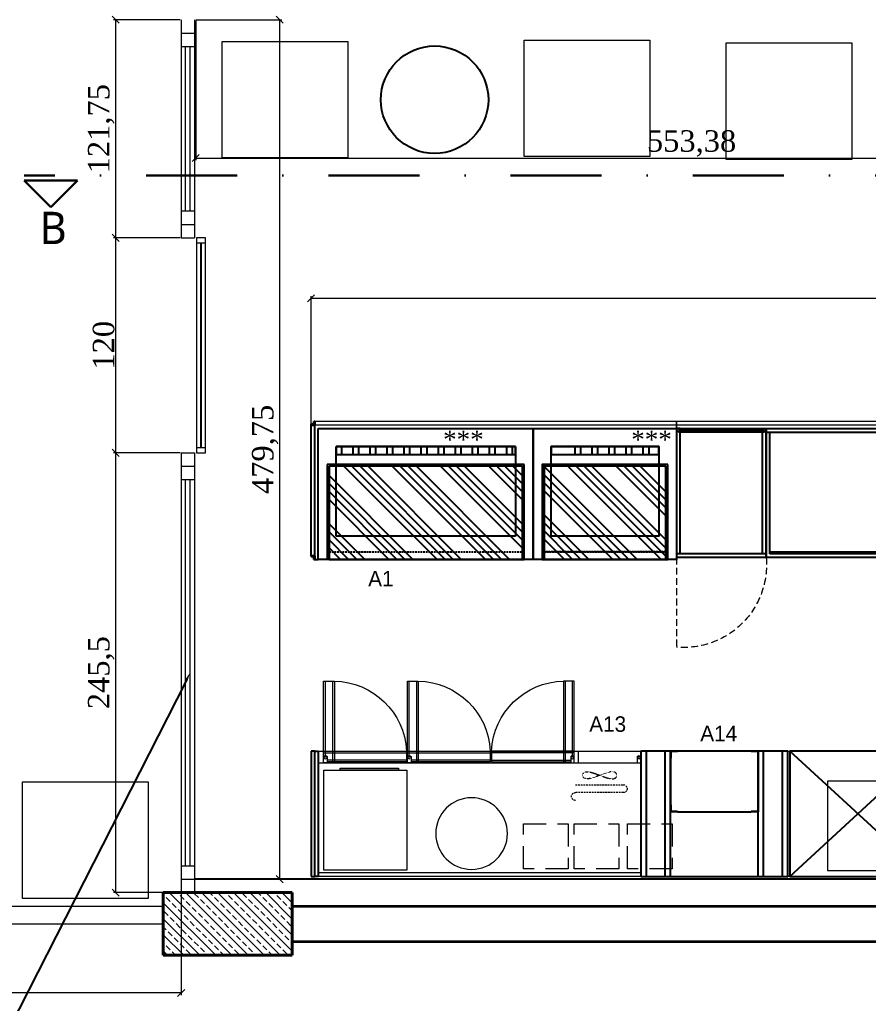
# Model space of a CAD drawing. Header units: millimetres. Extents: x 61675 to 66977, y 9453 to 12371.
# Drawn here: x 62394 to 62867, y 10105 to 10654 of the extents above; entities that cross this region are included whole.
import ezdxf
from ezdxf import colors
from ezdxf.entities.mleader import LeaderData, LeaderLine
from ezdxf.enums import TextEntityAlignment as Align
from ezdxf.math import Vec2, Vec3

# ---------------------------------------------------------------- set-up
doc = ezdxf.new("R2010")
doc.units = ezdxf.units.MM
doc.header["$LTSCALE"] = 2
doc.header["$PDMODE"] = 2
for name, pattern in [('DASHDOTX2', [50.8, 25.4, -12.7, 0, -12.7]), ('DASHED', [0.75, 0.5, -0.25]), ('DASHED2', [9.525, 6.35, -3.175])]:
    doc.linetypes.add(name, pattern=pattern)
doc.layers.get('0').update_dxf_attribs({"lineweight": 20})
for name, color, linetype, lineweight in [('DUVAR', 12, 'Continuous', 35), ('KOLON', 150, 'Continuous', 40), ('mutfak ekipman', 156, 'Continuous', 25), ('mutfak ekipmanları', 167, 'Continuous', 25), ('SIVA', 4, 'Continuous', 15), ('t_ahsap', 34, 'Continuous', 25), ('t_ahsapkesit', 42, 'Continuous', 20), ('t_alçıpan', 219, 'Continuous', 25), ('t_cam', 140, 'Continuous', 20), ('t_kesitçizgisi', 7, 'DASHDOTX2', 30), ('t_kutu p', 50, 'Continuous', 30), ('t_makine', 177, 'Continuous', 18), ('t_mutfak ekipman', 163, 'Continuous', 18), ('t_olcu', 252, 'Continuous', 20), ('t_tarama', 253, 'Continuous', 5), ('t_tefris', 44, 'Continuous', 25), ('t_tefrişoturum', 25, 'Continuous', 15), ('t_yazı', 7, 'Continuous', 25), ('TEFRİŞ', 6, 'Continuous', 20)]:
    doc.layers.add(name, color=color, linetype=linetype, lineweight=lineweight)
doc.layers.add('Kıtc-002 Çizgi', color=7, linetype='Continuous')
doc.layers.add('t_fayans', color=7, linetype='Continuous', lineweight=18, true_color=0xffff75)
doc.styles.add('A Tasarım_genel', font='GOTHIC.TTF', dxfattribs={"width": 0.7, "height": 70})
doc.styles.get("Standard").update_dxf_attribs({"font": 'times.ttf', "height": 12})
doc.styles.add('TAKSİM', font='GOTHIC.TTF', dxfattribs={"height": 20})
doc.styles.add('Ölçü50', font='calibri.ttf', dxfattribs={"width": 0.7})
doc.dimstyles.new('olcu50', dxfattribs={"dimtxt": 13, "dimasz": 4, "dimexe": 1.25, "dimexo": 0.625, "dimtad": 1, "dimtxsty": 'Standard', "dimblk": 'OBLIQUE', "dimcen": 2.5, "dimclrd": 256, "dimclre": 256, "dimclrt": 7, "dimadec": 0, "dimazin": 0, "dimtfac": 1, "dimtmove": 0, "dimatfit": 3, "dimldrblk": 'OBLIQUE', "dimfxl": 1, "dimlwd": -1, "dimlwe": -1, "dimarcsym": 0})

# ---------------------------------------------------------------- blocks, each defined once
blk = doc.blocks.new('TYUL')
at = {"layer": 'Kıtc-002 Çizgi', "extrusion": (2.24675e-08, 2.24675e-08, 1)}
h = blk.add_hatch(dxfattribs=at)
h.set_pattern_fill('ANSI34', color=254, style=0)
h.set_pattern_definition([(45, (-21985.948, -3168.047), (-13.47038, 13.47038), []), (45, (-21981.458, -3168.047), (-13.47038, 13.47038), []), (45, (-21976.968, -3168.047), (-13.47038, 13.47038), []), (45, (-21972.478, -3168.047), (-13.47038, 13.47038), [])])
h.paths.add_polyline_path([(-18604.52, -3535.8), (-18673.52, -3536.3), (-18673.52, -3483.8), (-18604.52, -3483.8)])
h = blk.add_hatch(dxfattribs=at)
h.set_pattern_fill('ANSI32', color=254, angle=45, style=0)
h.set_pattern_definition([(90, (-29327.043, -841.621), (-9.525, 2e-15), []), (90, (-29323.868, -838.446), (-9.525, 2e-15), [])])
h.paths.add_polyline_path([(-18608.52, -3542.36), (-18658.52, -3542.36), (-18658.52, -3546.8), (-18608.52, -3546.8)])
at = {"layer": 'Kıtc-002 Çizgi', "extrusion": (2.24675e-08, 2.24675e-08, 1), "elevation": 0}
for points in [[(-18678.52, -3556.8), (-18598.52, -3556.8), (-18598.52, -3483.8), (-18678.52, -3483.8)], [(-18603.52, -3536.8), (-18673.52, -3536.8), (-18673.52, -3483.8), (-18603.52, -3483.8)], [(-18604.52, -3535.8), (-18672.52, -3535.8), (-18672.52, -3483.8), (-18604.52, -3483.8)], [(-18608.52, -3546.8), (-18668.52, -3546.8), (-18668.52, -3542.36), (-18608.52, -3542.36)]]:
    blk.add_lwpolyline(points, close=True, dxfattribs=at)
at = {"layer": 'Kıtc-002 Çizgi', "linetype": 'DASHED', "extrusion": (2.24675e-08, 2.24675e-08, 1), "elevation": 0}
for points in [[(-18604.52, -3483.8), (-18672.52, -3483.8), (-18672.52, -3487.97), (-18604.52, -3487.97)], [(-18672.52, -3483.8), (-18604.52, -3483.8), (-18604.52, -3487.97), (-18672.52, -3487.97)]]:
    blk.add_lwpolyline(points, close=True, dxfattribs=at)
at = {"layer": 'Kıtc-002 Çizgi', "color": 3, "extrusion": (2.24675e-08, 2.24675e-08, 1), "elevation": 0}
blk.add_lwpolyline([(-18668.52, -3546.8), (-18608.52, -3546.8), (-18608.52, -3496.8), (-18668.52, -3496.8)], close=True, dxfattribs=at)
at = {"layer": 'Kıtc-002 Çizgi', "extrusion": (2.24675e-08, 2.24675e-08, 1)}
blk.add_text('***', height=10, dxfattribs=at).set_placement((-18623.86, -3560.09, 0))
blk = doc.blocks.new('XCVB')
at = {"layer": 'Kıtc-002 Çizgi', "extrusion": (2.24675e-08, 2.24675e-08, 1)}
h = blk.add_hatch(dxfattribs=at)
h.set_pattern_fill('ANSI34', color=254, style=0)
h.set_pattern_definition([(45, (-22136.88, -3167.021), (-13.47038, 13.47038), []), (45, (-22132.39, -3167.021), (-13.47038, 13.47038), []), (45, (-22127.9, -3167.021), (-13.47038, 13.47038), []), (45, (-22123.41, -3167.021), (-13.47038, 13.47038), [])])
h.paths.add_polyline_path([(-18732.45, -3535.8), (-18840.45, -3535.8), (-18840.45, -3483.8), (-18732.45, -3483.8)])
h = blk.add_hatch(dxfattribs=at)
h.set_pattern_fill('ANSI32', color=254, angle=45, style=0)
h.set_pattern_definition([(90, (-29469.971, -841.621), (-9.525, 2e-15), []), (90, (-29466.796, -838.446), (-9.525, 2e-15), [])])
h.paths.add_polyline_path([(-18736.45, -3542.36), (-18836.45, -3542.36), (-18836.45, -3546.8), (-18736.45, -3546.8)])
for p, q in [((-18726.45, -3483.8, 0), (-18846.45, -3483.8, 0)), ((-18846.45, -3483.8, 0), (-18846.45, -3556.8, 0)), ((-18841.45, -3536.8, 0), (-18841.45, -3483.8, 0)), ((-18840.45, -3483.8, 0), (-18731.45, -3483.8, 0)), ((-18840.45, -3535.8, 0), (-18840.45, -3483.8, 0)), ((-18840.45, -3483.8, 0), (-18732.45, -3483.8, 0)), ((-18732.45, -3483.8, 0), (-18732.45, -3535.8, 0)), ((-18731.45, -3483.8, 0), (-18731.45, -3536.8, 0)), ((-18726.45, -3556.8, 0), (-18726.45, -3483.8, 0)), ((-18732.45, -3535.8, 0), (-18840.45, -3535.8, 0)), ((-18731.45, -3536.8, 0), (-18841.45, -3536.8, 0)), ((-18836.45, -3546.8, 0), (-18836.45, -3542.36, 0)), ((-18836.45, -3542.36, 0), (-18736.45, -3542.36, 0)), ((-18736.45, -3546.8, 0), (-18836.45, -3546.8, 0)), ((-18736.45, -3542.36, 0), (-18736.45, -3546.8, 0)), ((-18846.45, -3556.8, 0), (-18726.45, -3556.8, 0))]:
    blk.add_line(p, q, dxfattribs=at)
at = {"layer": 'Kıtc-002 Çizgi', "linetype": 'DASHED', "extrusion": (2.24675e-08, 2.24675e-08, 1)}
for p, q in [((-18732.45, -3483.8, 0), (-18840.45, -3483.8, 0)), ((-18840.45, -3483.8, 0), (-18840.45, -3487.97, 0)), ((-18732.45, -3487.97, 0), (-18732.45, -3483.8, 0)), ((-18840.45, -3487.97, 0), (-18732.45, -3487.97, 0))]:
    blk.add_line(p, q, dxfattribs=at)
at = {"layer": 'Kıtc-002 Çizgi', "color": 3, "extrusion": (2.24675e-08, 2.24675e-08, 1)}
for p, q in [((-18736.45, -3496.8, 0), (-18836.45, -3496.8, 0)), ((-18836.45, -3496.8, 0), (-18836.45, -3546.8, 0)), ((-18736.45, -3546.8, 0), (-18736.45, -3496.8, 0)), ((-18836.45, -3546.8, 0), (-18736.45, -3546.8, 0))]:
    blk.add_line(p, q, dxfattribs=at)
at = {"layer": 'Kıtc-002 Çizgi', "extrusion": (2.24675e-08, 2.24675e-08, 1)}
blk.add_text('***', height=10, dxfattribs=at).set_placement((-18776.79, -3560.09, 0))
blk = doc.blocks.new('A$C1415034B')
at = {"layer": 'Kıtc-002 Çizgi', "color": 30}
for p, q in [((0, 0), (70, 76)), ((0, 76), (70, 0))]:
    blk.add_line(p, q, dxfattribs=at)
blk.add_lwpolyline([(0, 0), (0, 76), (70, 76), (70, 0)], close=True, dxfattribs=at)
blk = doc.blocks.new('A$C7AF1604D')
at = {"layer": 't_makine'}
for p, q in [((180, 109), (0, 109)), ((0, 109), (0, 39)), ((180, 107), (0, 107)), ((180, 39), (180, 109)), ((0, 45.5), (180, 45.5)), ((9, 45.5), (3, 45.5)), ((3, 45.5), (3, 0)), ((8, 0), (8, 45.5)), ((9, 0), (9, 45.5)), ((55.8, 45.5), (49.8, 45.5)), ((49.8, 45.5), (49.8, 0)), ((54.8, 0), (54.8, 45.5)), ((55.8, 0), (55.8, 45.5)), ((136.87, 45.5), (142.87, 45.5)), ((136.87, 0), (136.87, 45.5)), ((137.87, 0), (137.87, 45.5)), ((142.87, 45.5), (142.87, 0)), ((145.07, 39), (145.07, 45.5)), ((178, 42), (178, 45.5)), ((178, 45.5), (180, 45.5)), ((180, 45.5), (180, 42)), ((0, 39), (180, 39)), ((4, 41.5), (4, 0)), ((50.8, 41.5), (50.8, 0)), ((141.87, 41.5), (141.87, 0)), ((3, 0), (9, 0)), ((4, 0), (8, 0)), ((49.8, 0), (55.8, 0)), ((50.8, 0), (54.8, 0)), ((142.87, 0), (136.87, 0)), ((141.87, 0), (137.87, 0))]:
    blk.add_line(p, q, dxfattribs=at)
at = {"layer": 't_makine', "linetype": 'DASHED'}
for p, q in [((170.17, 62.18), (143.5, 62.18)), ((143.5, 57.84), (170.17, 57.84))]:
    blk.add_line(p, q, dxfattribs=at)
at = {"layer": 't_makine', "linetype": 'DASHED', "ltscale": 0.1}
for p, q in [((147.67, 53.26), (147.5, 52.53)), ((147.5, 52.53), (147.67, 51.79)), ((148.16, 53.9), (147.67, 53.26)), ((147.67, 51.79), (148.16, 51.15)), ((148.97, 54.36), (148.16, 53.9)), ((148.16, 51.15), (148.97, 50.7)), ((150.12, 54.53), (148.97, 54.36)), ((148.97, 50.7), (150.12, 50.53)), ((151.57, 54.36), (150.12, 54.53)), ((150.12, 50.53), (151.57, 50.7)), ((153.28, 53.9), (151.57, 54.36)), ((151.57, 50.7), (153.28, 51.15)), ((155.14, 53.26), (153.28, 53.9)), ((153.28, 51.15), (155.14, 51.79)), ((157.09, 52.53), (155.14, 53.26)), ((155.14, 51.79), (157.09, 52.53)), ((157.09, 52.53), (159.04, 53.26)), ((159.04, 51.79), (157.09, 52.53)), ((159.04, 53.26), (160.9, 53.9)), ((160.9, 51.15), (159.04, 51.79)), ((160.9, 53.9), (162.6, 54.36)), ((162.6, 50.7), (160.9, 51.15)), ((162.6, 54.36), (164.06, 54.53)), ((164.06, 50.53), (162.6, 50.7)), ((164.06, 54.53), (165.2, 54.36)), ((165.2, 50.7), (164.06, 50.53)), ((165.2, 54.36), (166.02, 53.9)), ((166.02, 51.15), (165.2, 50.7)), ((166.02, 53.9), (166.51, 53.26)), ((166.51, 51.79), (166.02, 51.15)), ((166.51, 53.26), (166.67, 52.53)), ((166.67, 52.53), (166.51, 51.79))]:
    blk.add_line(p, q, dxfattribs=at)
at = {"layer": 't_makine'}
for points in [[(5, 42), (5, 45.5), (3, 45.5), (3, 42)], [(3, 45), (3, 39), (49.2, 39), (49.2, 45), (5, 45)], [(3, 44), (3, 40), (49.2, 40), (49.2, 44), (5, 44)], [(51.8, 42), (51.8, 45.5), (49.8, 45.5), (49.8, 42)], [(49.8, 45), (49.8, 39), (96, 39), (96, 45), (51.8, 45)], [(49.8, 44), (49.8, 40), (96, 40), (96, 44), (51.8, 44)], [(142.87, 45), (142.87, 39), (96.67, 39), (96.67, 45), (140.87, 45)], [(142.87, 44), (142.87, 40), (96.67, 40), (96.67, 44), (140.87, 44)], [(140.87, 42), (140.87, 45.5), (142.87, 45.5), (142.87, 42)]]:
    blk.add_lwpolyline(points, dxfattribs=at)
for centre in [(3.93, 42.71), (50.73, 42.71), (141.94, 42.71), (179.07, 42.71)]:
    blk.add_circle(centre, 0.596, dxfattribs=at)
at = {"layer": 't_makine', "linetype": 'DASHED'}
for centre, start, end in [((143.5, 64.35), 90, 270), ((170.17, 60.01), 270, 90)]:
    blk.add_arc(centre, 2.17, start, end, dxfattribs=at)
at = {"layer": 't_makine'}
for centre, radius, start, end in [((4, 42.75), 1.25, 216.8699, 323.1301), ((8.38, 40.86), 40.86, 270.8691, 357.3948), ((50.8, 42.75), 1.25, 216.8699, 323.1301), ((55.18, 40.86), 40.86, 270.8691, 357.3948), ((137.49, 40.86), 40.86, 182.6052, 269.1309), ((141.87, 42.75), 1.25, 216.8699, 323.1301), ((179, 42.75), 1.25, 216.8699, 323.1301)]:
    blk.add_arc(centre, radius, start, end, dxfattribs=at)
blk = doc.blocks.new('tepsilik')
at = {"layer": 'mutfak ekipman'}
for p, q in [((28, 70), (69, 70)), ((73, 66), (73, 40))]:
    blk.add_line(p, q, dxfattribs=at)
at = {"layer": 'mutfak ekipmanları'}
for p, q in [((7.5, 0), (7.5, 70)), ((7.5, 70), (89.5, 70)), ((10.5, 0), (10.5, 70)), ((21, 0), (21, 70)), ((24, 70), (24, 66)), ((24, 70), (28, 70)), ((24, 0), (24, 70)), ((24.2, 66), (24, 66)), ((24, 66), (24, 40)), ((24.2, 69.8), (24.2, 66)), ((24.2, 69.8), (28, 69.8)), ((28, 69.8), (28, 70)), ((69, 70), (73, 70)), ((69, 70), (69, 69.8)), ((69, 69.8), (72.8, 69.8)), ((72.8, 69.8), (72.8, 66)), ((72.8, 66), (73, 66)), ((73, 70), (73, 66)), ((73, 0), (73, 70)), ((76, 0), (76, 70)), ((86.5, 70), (86.5, 0)), ((89.5, 70), (89.5, 0)), ((24, 40), (24, 36)), ((24, 40), (24.2, 40)), ((24.2, 40), (24.2, 36.2)), ((72.8, 40), (72.8, 36.2)), ((72.8, 40), (73, 40)), ((73, 40), (73, 36)), ((24, 36), (28, 36)), ((24.2, 36.2), (28, 36.2)), ((28, 36.2), (28, 36)), ((69, 36), (28, 36)), ((69, 36.2), (72.8, 36.2)), ((69, 36.2), (69, 36)), ((69, 36), (73, 36)), ((89.5, 0), (7.5, 0))]:
    blk.add_line(p, q, dxfattribs=at)
blk = doc.blocks.new('barista')
at = {"layer": 't_ahsap'}
for p, q in [((19, -70, 0), (19, 0, 0)), ((19, 0, 0), (21, 0, 0)), ((23, 0, 0), (21, 0, 0)), ((21, 0, 0), (21, -70, 0)), ((23, -70, 0), (23, 0, 0)), ((21, -70, 0), (19, -70, 0)), ((21, -70, 0), (23, -70, 0)), ((19, -179, 0), (19, -252, 0)), ((21, -177, 0), (21, -252, 0)), ((21, -177, 0), (23, -177, 0))]:
    blk.add_line(p, q, dxfattribs=at)
at = {"layer": 't_ahsap', "ltscale": 50, "extrusion": (3.6507e-08, -1.05823e-09, 1)}
for p, q in [((273, -178, 0), (223, -178, 0)), ((225, -180, 0), (225, -248, 0)), ((273, -250, 0), (273, -178, 0)), ((223, -250, 0), (271, -250, 0)), ((225, -249, 0), (225, -250, 0))]:
    blk.add_line(p, q, dxfattribs=at)
at = {"layer": 't_ahsap', "ltscale": 50, "extrusion": (3.10673e-08, 3.00028e-10, 1)}
for p, q in [((273, -180, 0), (223, -180, 0)), ((373, -180, 0), (275, -180, 0)), ((275, -180, 0), (275, -248, 0)), ((371, -181, 0), (275, -181, 0)), ((273, -248, 0), (373, -248, 0))]:
    blk.add_line(p, q, dxfattribs=at)
at = {"layer": 't_ahsap', "ltscale": 50}
for p, q in [((271, -180, 0), (271, -248, 0)), ((271, -249, 0), (271, -250, 0))]:
    blk.add_line(p, q, dxfattribs=at)
at = {"layer": 't_ahsap', "linetype": 'ByBlock'}
for p, q in [((225, -250, 0), (223, -250, 0)), ((272, -248, 0), (224, -248, 0)), ((224, -248, 0), (224, -249, 0)), ((272, -249, 0), (224, -249, 0)), ((271, -250, 0), (273, -250, 0)), ((272, -248, 0), (272, -249, 0))]:
    blk.add_line(p, q, dxfattribs=at)
at = {"layer": 't_ahsap', "ltscale": 50, "extrusion": (3.6507e-08, -1.05823e-09, 1), "elevation": 0}
blk.add_lwpolyline([(273, -250), (373, -250), (373, -178), (273, -178)], close=True, dxfattribs=at)
at = {"layer": 't_ahsapkesit'}
for p, q in [((223, -178, 0), (223, -250, 0)), ((223, -250, 0), (223, -254, 0)), ((373, -252, 0), (223, -252, 0)), ((373, -254, 0), (223, -254, 0))]:
    blk.add_line(p, q, dxfattribs=at)
at = {"layer": 't_ahsapkesit', "color": 26}
for p, q in [((223, -252, 0), (19, -252, 0)), ((198, -250, 0), (23, -250, 0)), ((223, -254, 0), (223, -250, 0)), ((223, -254, 0), (21, -254))]:
    blk.add_line(p, q, dxfattribs=at)
at = {"layer": 't_kutu p'}
for p, q in [((20.6, -178.6, 0), (19, -178.6, 0)), ((19, -179, 0), (19, -178.6, 0)), ((21, -179, 0), (19, -179, 0)), ((20.6, -178.6, 0), (20.6, -177, 0)), ((21, -177, 0), (20.6, -177, 0)), ((21, -179, 0), (21, -177, 0)), ((21, -252, 0), (19, -252, 0)), ((19, -252, 0), (19, -252.4, 0)), ((20.6, -252.4, 0), (19, -252.4, 0)), ((20.6, -252.4), (20.6, -254)), ((21, -252), (21, -254)), ((21, -254), (20.6, -254))]:
    blk.add_line(p, q, dxfattribs=at)
at = {"layer": 't_makine', "elevation": 0}
blk.add_lwpolyline([(285, -70), (435, -70), (435, 0), (285, 0)], close=True, dxfattribs=at)
at = {"layer": 't_mutfak ekipman', "color": 7, "extrusion": (1.39525e-08, 1.03045e-09, 1), "elevation": 0}
for points in [[(26.19, -59.38), (72.45, -59.38), (72.45, -3.57), (26.19, -3.57)], [(35.19, -60.46), (67.84, -60.46), (67.84, -59.38), (35.19, -59.38)]]:
    blk.add_lwpolyline(points, close=True, dxfattribs=at)
at = {"layer": 't_mutfak ekipman', "color": 7, "linetype": 'DASHED2', "extrusion": (1.39525e-08, 1.03045e-09, 1), "elevation": 0}
for points in [[(137.55, -29.37), (162.47, -29.37), (162.47, -4.3), (137.55, -4.3)], [(165.83, -29.37), (190.76, -29.37), (190.76, -4.3), (165.83, -4.3)], [(195.57, -29.37), (220.5, -29.37), (220.5, -4.3), (195.57, -4.3)]]:
    blk.add_lwpolyline(points, close=True, dxfattribs=at)
at = {"layer": 't_mutfak ekipman', "color": 7, "elevation": 0}
blk.add_lwpolyline([(307.22, -53.24), (307.22, -3.24), (352.22, -3.24), (352.22, -53.24), (307.22, -53.24)], dxfattribs=at)
at = {"layer": 't_mutfak ekipman', "color": 7, "extrusion": (1.39525e-08, 1.03045e-09, 1)}
blk.add_circle((108.58, -23.95, 0), 20, dxfattribs=at)
at = {"layer": 't_tarama', "linetype": 'DASHED2', "ltscale": 0.3}
blk.add_line((223, -178, 0), (223, -128, 0), dxfattribs=at)
blk.add_arc((226.95, -174.05, 0), 46.22, 355.1025, 94.8975, dxfattribs=at)
at = {"layer": 'Kıtc-002 Çizgi'}
blk.add_blockref('A$C7AF1604D', (23, -109, 0), dxfattribs=at)
at = {"layer": 'Kıtc-002 Çizgi', "rotation": 270}
blk.add_blockref('A$C1415034B', (286.12, 0, 0), dxfattribs=at)
at = {"layer": 'mutfak ekipman', "extrusion": (-6.3311e-09, 1.52846e-08, 1), "rotation": 180.0000000000005}
blk.add_blockref('tepsilik', (292.5, 0, 0), dxfattribs=at)
at = {"layer": 't_makine', "lineweight": -2}
for name, p in [('XCVB', (18869.45, 3306.8, 0)), ('TYUL', (18821.52, 3306.8, 0))]:
    blk.add_blockref(name, p, dxfattribs=at)
blk = doc.blocks.new('_Oblique')
at = {"color": 0, "linetype": 'ByBlock', "lineweight": -2}
blk.add_line((-0.5, -0.5), (0.5, 0.5), dxfattribs=at)
blk = doc.blocks.new('*D2394')
at = {"layer": 'DEFPOINTS', "color": 0, "transparency": 16777216}
for p in [(62491.2, 10653.66), (62538.71, 10653.66), (62491.2, 10173.91)]:
    blk.add_point(p, dxfattribs=at)
at = {"layer": 't_olcu', "transparency": 16777216}
for p, q in [((62491.83, 10653.66), (62539.96, 10653.66)), ((62538.71, 10173.91), (62538.71, 10653.66)), ((62491.83, 10173.91), (62539.96, 10173.91))]:
    blk.add_line(p, q, dxfattribs=at)
at = {"layer": 't_olcu', "transparency": 16777216, "xscale": 4, "yscale": 4, "zscale": 4}
for p, rotation in [((62538.71, 10653.66), 90), ((62538.71, 10173.91), 270)]:
    blk.add_blockref('_Oblique', p, dxfattribs=dict(at, rotation=rotation))
at = {"layer": 't_olcu', "color": 7, "transparency": 16777216, "insert": (62530.61, 10413.79), "char_height": 12, "attachment_point": 5, "rotation": 90}
blk.add_mtext('479,75', dxfattribs=at)
blk = doc.blocks.new('*D2395')
at = {"layer": 'DEFPOINTS', "color": 0, "transparency": 16777216}
for p in [(62491.83, 10653.66), (63045.2, 10653.66), (63045.2, 10576.44)]:
    blk.add_point(p, dxfattribs=at)
at = {"layer": 't_olcu', "transparency": 16777216}
for p, q in [((62491.83, 10653.04), (62491.83, 10575.19)), ((63045.2, 10653.04), (63045.2, 10575.19)), ((62491.83, 10576.44), (63045.2, 10576.44))]:
    blk.add_line(p, q, dxfattribs=at)
at = {"layer": 't_olcu', "transparency": 16777216, "xscale": 4, "yscale": 4, "zscale": 4, "rotation": 180}
blk.add_blockref('_Oblique', (62491.83, 10576.44), dxfattribs=at)
at = {"layer": 't_olcu', "transparency": 16777216, "xscale": 4, "yscale": 4, "zscale": 4}
blk.add_blockref('_Oblique', (63045.2, 10576.44), dxfattribs=at)
at = {"layer": 't_olcu', "color": 7, "transparency": 16777216, "insert": (62768.52, 10584.54), "char_height": 12, "attachment_point": 5}
blk.add_mtext('553,38', dxfattribs=at)
blk = doc.blocks.new('*D2396')
at = {"layer": 'DEFPOINTS', "color": 0, "transparency": 16777216}
for p in [(63288.2, 10498.12), (62556.2, 10427.41, 0), (63288.2, 10427.41, 0)]:
    blk.add_point(p, dxfattribs=at)
at = {"layer": 't_olcu', "transparency": 16777216}
for p, q in [((62556.2, 10428.04), (62556.2, 10499.37)), ((62556.2, 10498.12), (63288.2, 10498.12)), ((63288.2, 10428.04), (63288.2, 10499.37))]:
    blk.add_line(p, q, dxfattribs=at)
at = {"layer": 't_olcu', "transparency": 16777216, "xscale": 4, "yscale": 4, "zscale": 4, "rotation": 180}
blk.add_blockref('_Oblique', (62556.2, 10498.12), dxfattribs=at)
at = {"layer": 't_olcu', "transparency": 16777216, "xscale": 4, "yscale": 4, "zscale": 4}
blk.add_blockref('_Oblique', (63288.2, 10498.12), dxfattribs=at)
at = {"layer": 't_olcu', "color": 7, "transparency": 16777216, "insert": (62922.2, 10504.86), "char_height": 12, "attachment_point": 5}
blk.add_mtext('732', dxfattribs=at)
blk = doc.blocks.new('*D2424')
at = {"layer": 'DEFPOINTS', "color": 0, "transparency": 16777216}
for p in [(61841.2, 10166.41), (62483.7, 10166.41), (61841.2, 10110.39)]:
    blk.add_point(p, dxfattribs=at)
at = {"layer": 't_olcu', "transparency": 16777216}
for p, q in [((61841.2, 10165.79), (61841.2, 10109.14)), ((62483.7, 10165.79), (62483.7, 10109.14)), ((62483.7, 10110.39), (61841.2, 10110.39))]:
    blk.add_line(p, q, dxfattribs=at)
at = {"layer": 't_olcu', "transparency": 16777216, "xscale": 4, "yscale": 4, "zscale": 4, "rotation": 180}
blk.add_blockref('_Oblique', (61841.2, 10110.39), dxfattribs=at)
at = {"layer": 't_olcu', "transparency": 16777216, "xscale": 4, "yscale": 4, "zscale": 4}
blk.add_blockref('_Oblique', (62483.7, 10110.39), dxfattribs=at)
at = {"layer": 't_olcu', "color": 7, "transparency": 16777216, "insert": (62162.45, 10118.49), "char_height": 12, "attachment_point": 5}
blk.add_mtext('642,5', dxfattribs=at)
blk = doc.blocks.new('*D2433')
at = {"layer": 'DEFPOINTS', "color": 0, "transparency": 16777216}
for p in [(62447.19, 10411.91), (62483.7, 10411.91), (62483.7, 10166.41)]:
    blk.add_point(p, dxfattribs=at)
at = {"layer": 't_olcu', "transparency": 16777216}
for p, q in [((62483.08, 10411.91), (62445.94, 10411.91)), ((62447.19, 10166.41), (62447.19, 10411.91)), ((62483.08, 10166.41), (62445.94, 10166.41))]:
    blk.add_line(p, q, dxfattribs=at)
at = {"layer": 't_olcu', "transparency": 16777216, "xscale": 4, "yscale": 4, "zscale": 4}
for p, rotation in [((62447.19, 10411.91), 90), ((62447.19, 10166.41), 270)]:
    blk.add_blockref('_Oblique', p, dxfattribs=dict(at, rotation=rotation))
at = {"layer": 't_olcu', "color": 7, "transparency": 16777216, "insert": (62439.09, 10289.16), "char_height": 12, "attachment_point": 5, "rotation": 90}
blk.add_mtext('245,5', dxfattribs=at)
blk = doc.blocks.new('*D2434')
at = {"layer": 'DEFPOINTS', "color": 0, "transparency": 16777216}
for p in [(62447.19, 10531.91), (62483.7, 10531.91), (62483.7, 10411.91)]:
    blk.add_point(p, dxfattribs=at)
at = {"layer": 't_olcu', "transparency": 16777216}
for p, q in [((62483.08, 10531.91), (62445.94, 10531.91)), ((62447.19, 10411.91), (62447.19, 10531.91)), ((62483.08, 10411.91), (62445.94, 10411.91))]:
    blk.add_line(p, q, dxfattribs=at)
at = {"layer": 't_olcu', "transparency": 16777216, "xscale": 4, "yscale": 4, "zscale": 4}
for p, rotation in [((62447.19, 10531.91), 90), ((62447.19, 10411.91), 270)]:
    blk.add_blockref('_Oblique', p, dxfattribs=dict(at, rotation=rotation))
at = {"layer": 't_olcu', "color": 7, "transparency": 16777216, "insert": (62440.46, 10471.91), "char_height": 12, "attachment_point": 5, "rotation": 90}
blk.add_mtext('120', dxfattribs=at)
blk = doc.blocks.new('*D2435')
at = {"layer": 'DEFPOINTS', "color": 0, "transparency": 16777216}
for p in [(62447.19, 10653.66), (62483.7, 10653.66), (62483.7, 10531.91)]:
    blk.add_point(p, dxfattribs=at)
at = {"layer": 't_olcu', "transparency": 16777216}
for p, q in [((62483.08, 10653.66), (62445.94, 10653.66)), ((62447.19, 10531.91), (62447.19, 10653.66)), ((62483.08, 10531.91), (62445.94, 10531.91))]:
    blk.add_line(p, q, dxfattribs=at)
at = {"layer": 't_olcu', "transparency": 16777216, "xscale": 4, "yscale": 4, "zscale": 4}
for p, rotation in [((62447.19, 10653.66), 90), ((62447.19, 10531.91), 270)]:
    blk.add_blockref('_Oblique', p, dxfattribs=dict(at, rotation=rotation))
at = {"layer": 't_olcu', "color": 7, "transparency": 16777216, "insert": (62439.09, 10592.79), "char_height": 12, "attachment_point": 5, "rotation": 90}
blk.add_mtext('121,75', dxfattribs=at)

msp = doc.modelspace()

# ---------------------------------------------------------------- hatches: boundary and pattern name
at = {"layer": 't_tarama'}
h = msp.add_hatch(dxfattribs=at)
h.set_pattern_fill('ANSI33', color=256, angle=-90)
h.set_pattern_definition([(315, (79981.2046, 44074.227), (4.4901281, 4.4901281), []), (315, (79981.2046, 44069.737), (4.4901281, 4.4901281), [3.175, -1.5875])])
h.paths.add_polyline_path([(62545.705, 10166.411), (62545.705, 10131.411), (62473.705, 10131.411), (62473.705, 10166.411)])

# ---------------------------------------------------------------- linework, layer by layer
for p, q in [((61831.205, 10158.911), (62473.705, 10158.911)), ((61831.205, 10148.911), (62473.705, 10148.911))]:
    msp.add_line(p, q)
at = {"layer": 'DUVAR'}
for p, q in [((62545.705, 10138.911), (62545.705, 10158.911)), ((62545.705, 10158.911), (62993.705, 10158.911)), ((62993.705, 10138.911), (62545.705, 10138.911))]:
    msp.add_line(p, q, dxfattribs=at)
at = {"layer": 'KOLON'}
for p, q in [((62473.705, 10131.411), (62473.705, 10166.411)), ((62473.705, 10166.411), (62545.705, 10166.411)), ((62545.705, 10166.411), (62545.705, 10131.411)), ((62473.705, 10131.411), (62545.705, 10131.411))]:
    msp.add_line(p, q, dxfattribs=at)
at = {"layer": 'SIVA'}
for p, q in [((62483.705, 10653.661), (62483.705, 10638.661)), ((62491.205, 10653.661), (62491.205, 10638.661)), ((62483.705, 10646.161), (62491.205, 10646.161)), ((62483.705, 10638.661), (62491.205, 10638.661)), ((62483.705, 10638.661), (62483.705, 10531.911)), ((62491.205, 10638.661), (62491.205, 10531.911)), ((62483.705, 10546.911), (62491.205, 10546.911)), ((62483.705, 10539.411), (62491.205, 10539.411)), ((62483.705, 10531.911), (62491.205, 10531.911)), ((62497.205, 10531.911), (62492.205, 10531.911)), ((62492.205, 10531.911), (62492.205, 10411.911)), ((62497.205, 10411.911), (62497.205, 10531.911)), ((62497.205, 10528.911), (62492.205, 10528.911)), ((62483.705, 10411.911), (62491.205, 10411.911)), ((62483.705, 10411.911), (62483.705, 10166.411)), ((62491.205, 10411.911), (62491.205, 10166.411)), ((62492.205, 10414.911), (62497.205, 10414.911)), ((62492.205, 10411.911), (62497.205, 10411.911)), ((62483.705, 10404.411), (62491.205, 10404.411)), ((62483.705, 10396.911), (62491.205, 10396.911)), ((62483.705, 10181.411), (62491.205, 10181.411)), ((62483.705, 10173.911), (62491.205, 10173.911)), ((62483.705, 10166.411), (62491.205, 10166.411))]:
    msp.add_line(p, q, dxfattribs=at)
at = {"layer": 't_alçıpan', "ltscale": 0.5}
msp.add_line((63373.705, 10173.911), (62491.205, 10173.911), dxfattribs=at)
at = {"layer": 't_cam', "ltscale": 0.5}
for p, q in [((62494.455, 10528.911), (62494.455, 10414.911)), ((62494.705, 10528.911), (62494.705, 10414.911)), ((62494.955, 10528.911), (62494.955, 10414.911))]:
    msp.add_line(p, q, dxfattribs=at)
at = {"layer": 't_kesitçizgisi', "extrusion": (1.7622e-08, -2.38605e-07, 1)}
for p, q in [((64854.045, 10566.626, 0), (62396.073, 10566.626, 0)), ((62425.772, 10563.877, 0), (62396.073, 10563.877, 0))]:
    msp.add_line(p, q, dxfattribs=at)
at = {"layer": 't_kesitçizgisi'}
for p, q in [((62410.923, 10549.028, 0), (62396.073, 10563.877, 0)), ((62425.772, 10563.877, 0), (62410.923, 10549.028, 0))]:
    msp.add_line(p, q, dxfattribs=at)
at = {"layer": 't_tefris', "linetype": 'Continuous'}
msp.add_circle((62625.158, 10608.995), 30, dxfattribs=at)
at = {"layer": 't_tefrişoturum'}
for points in [[(62576.658, 10641.495), (62576.658, 10576.495), (62506.658, 10576.495), (62506.658, 10641.495), (62575.158, 10641.495)], [(62745.158, 10642.245), (62745.158, 10577.245), (62675.158, 10577.245), (62675.158, 10642.245), (62743.658, 10642.245)], [(62857.918, 10640.692), (62857.918, 10575.692), (62787.918, 10575.692), (62787.918, 10640.692), (62856.418, 10640.692)], [(62395.208, 10163.206), (62395.208, 10228.206), (62465.208, 10228.206), (62465.208, 10163.206), (62396.708, 10163.206)]]:
    msp.add_lwpolyline(points, close=True, dxfattribs=at)
at = {"layer": 'TEFRİŞ'}
for p, q in [((62486.205, 10546.911), (62486.205, 10638.661)), ((62488.705, 10546.911), (62488.705, 10638.661)), ((62486.205, 10181.411), (62486.205, 10396.911)), ((62488.705, 10181.411), (62488.705, 10396.911))]:
    msp.add_line(p, q, dxfattribs=at)

# ---------------------------------------------------------------- block references
at = {"layer": 't_fayans', "xscale": -1, "rotation": 180}
msp.add_blockref('barista', (62537.205, 10175.411), dxfattribs=at)

# ---------------------------------------------------------------- texts
at = {"style": 'TAKSİM'}
for s, p in [('A1', (62595.142, 10337.342)), ('A13', (62721.725, 10256.159, 0)), ('A14', (62783.693, 10250.915, 0))]:
    msp.add_text(s, height=8.64, dxfattribs=at).set_placement(p, align=Align.CENTER)
at = {"layer": 't_yazı', "color": 1, "extrusion": (-1.7622e-08, 2.38605e-07, 1), "insert": (62419.858, 10546.435, 0), "char_height": 18, "width": 253.23785, "attachment_point": 3, "text_direction": (1, 0, 0), "style": 'Ölçü50'}
msp.add_mtext('{\\fLucida Sans Unicode|b0|i0|c162|p34;\\W1;B}', dxfattribs=at)

# ---------------------------------------------------------------- dimensions: what is measured, and where the dimension line sits
at = {"layer": 't_olcu'}
for base, p1, p2, picture, middle in [((62447.187, 10653.661), (62483.705, 10531.911), (62483.705, 10653.661), '*D2435', (62439.087, 10592.786)), ((62538.714, 10653.661), (62491.205, 10173.911), (62491.205, 10653.661), '*D2394', (62530.614, 10413.786)), ((62447.187, 10531.911), (62483.705, 10411.911), (62483.705, 10531.911), '*D2434', (62440.458, 10471.911)), ((62447.187, 10411.911), (62483.705, 10166.411), (62483.705, 10411.911), '*D2433', (62439.087, 10289.161))]:
    dim = msp.add_linear_dim(base=base, p1=p1, p2=p2, angle=90, dimstyle='olcu50', dxfattribs=at)
    dim.commit()
    dim.dimension.update_dxf_attribs({"geometry": picture, "text_midpoint": middle})
for base, p1, p2, picture, middle in [((63045.204597921, 10576.442360899), (62491.829597921, 10653.66135548), (63045.204597921, 10653.66135548), '*D2395', (62768.517097921, 10584.542487071)), ((63288.205, 10498.116), (62556.205, 10427.411, 0), (63288.205, 10427.411, 0), '*D2396', (62922.205, 10504.862)), ((61841.205, 10110.386), (62483.705, 10166.411), (61841.205, 10166.411), '*D2424', (62162.455, 10118.486))]:
    dim = msp.add_linear_dim(base=base, p1=p1, p2=p2, dimstyle='olcu50', dxfattribs=at)
    dim.commit()
    dim.dimension.update_dxf_attribs({"geometry": picture, "text_midpoint": middle})

# ---------------------------------------------------------------- leaders
at = {"layer": 't_fayans', "ltscale": 0.1}
ml = msp.add_multileader_mtext('Standard', dxfattribs=at)
ml.set_content('{\\fTimes New Roman|b0|i0|c162|p18;\\W1;DOĞRAMALAR TENTE  PROJESİNE GÖRE NETLEŞECEKTİR}', color=256, style='A Tasarım_genel')
ml.set_leader_properties()
ml.build(insert=Vec2(0, 0))
ml.multileader.update_dxf_attribs({"text_right_attachment_type": 6, "dogleg_length": 27.003, "arrow_head_size": 5})
ctx = ml.context
ctx.base_point, ctx.char_height, ctx.arrow_head_size, ctx.landing_gap_size, ctx.plane_origin, ctx.plane_x_axis, ctx.plane_y_axis = Vec3(62092.378, 9917.992), 13, 5, 0.54, Vec3(62561.355, 10098.907), Vec3(1, 0.0001811), Vec3(-0.0001811, 1)
ctx.right_attachment, ctx.text_align_type = 6, 2
notes = []
notes.append((ctx, [(1, (1, 1, 0), (62295.626, 9909.701), (-1, -0.0001811), 33.635, [(0, [(62488.705, 10289.161)], 0, [])])]))
ctx.mtext.insert, ctx.mtext.text_direction, ctx.mtext.rotation, ctx.mtext.width, ctx.mtext.defined_height, ctx.mtext.alignment, ctx.mtext.flow_direction = Vec3(62261.447, 9926.35), Vec3(1, 0.0001811), 0.0001811, 170.01286, 90.457, 3, 5
for ctx, leaders in notes:
    for number, flags, end, landing, length, lines in leaders:
        leader = LeaderData()
        leader.index, (leader.has_last_leader_line, leader.has_dogleg_vector, leader.attachment_direction) = number, flags
        leader.last_leader_point, leader.dogleg_vector, leader.dogleg_length = Vec3(end), Vec3(landing), length
        for number, points, colour, breaks in lines:
            line = LeaderLine()
            line.index, line.vertices, line.color, line.breaks = number, Vec3.list(points), colors.encode_raw_color(colour), breaks
            leader.lines.append(line)
        ctx.leaders.append(leader)

doc.saveas('drawing.dxf')
